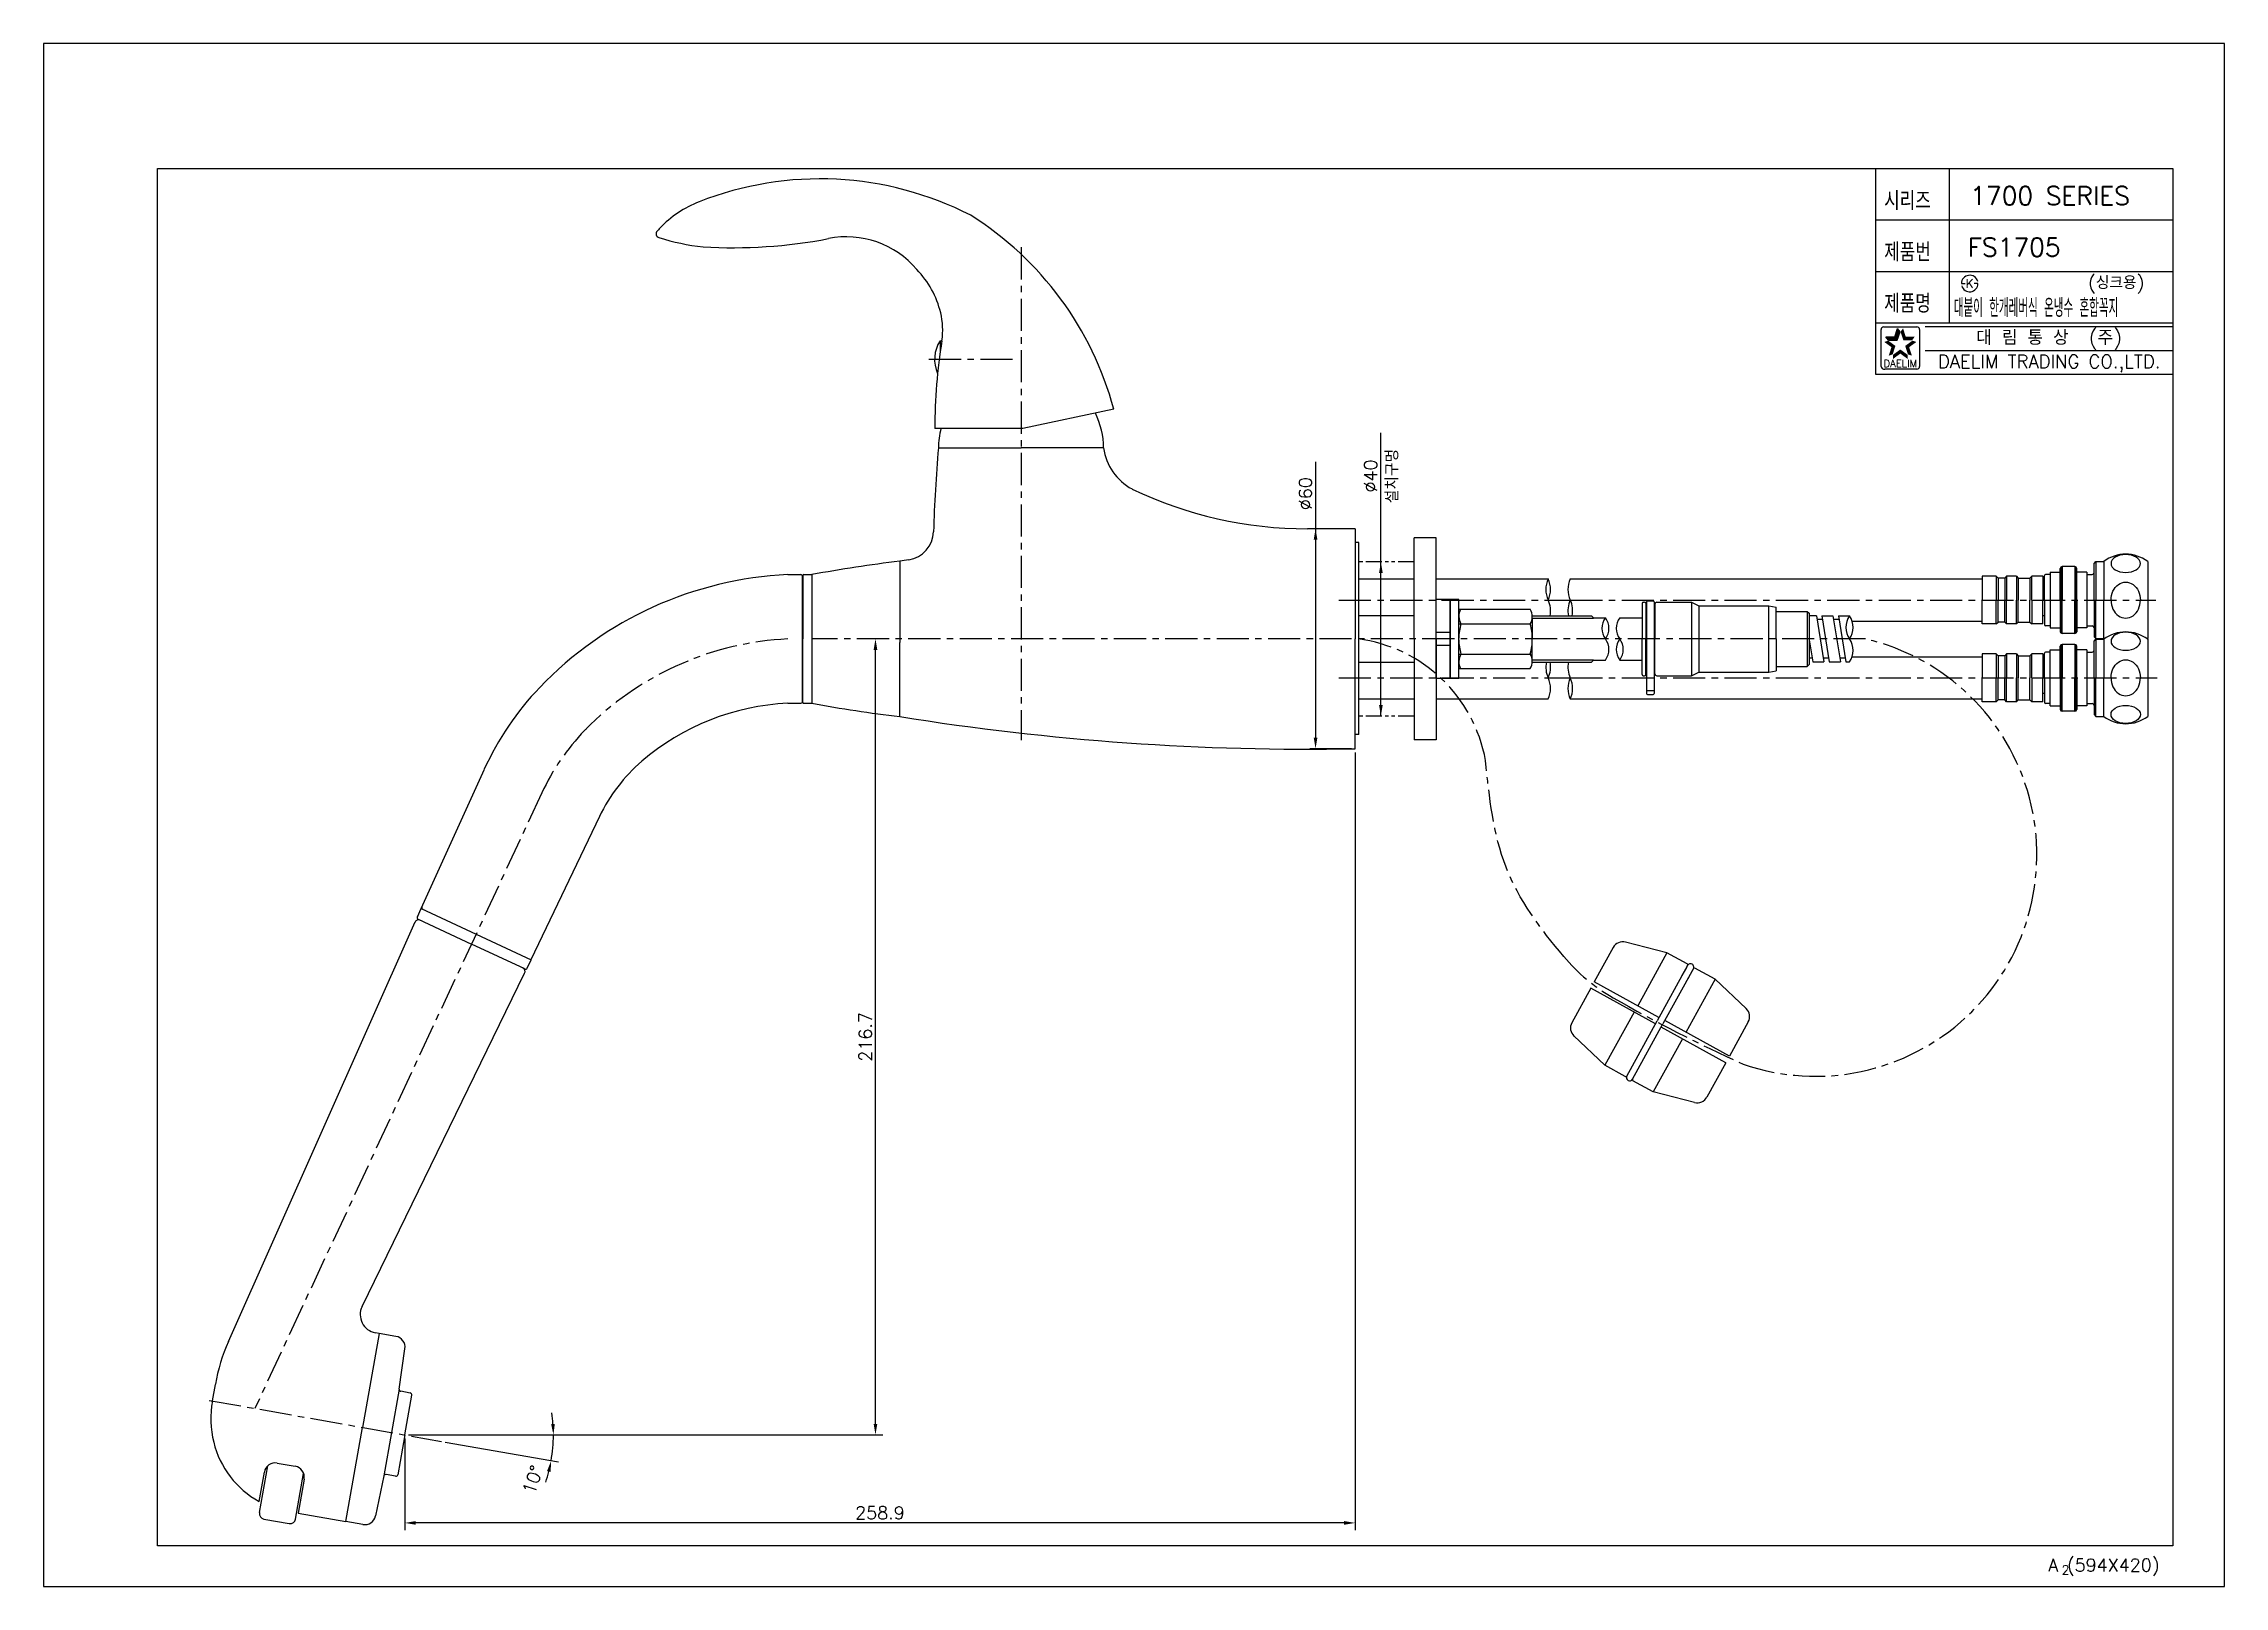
# Model space of a CAD drawing. Extents: x 1188 to 1782, y 0 to 420.
import ezdxf
from ezdxf.enums import TextEntityAlignment as Align

# ---------------------------------------------------------------- set-up
doc = ezdxf.new("R2010")
doc.units = 0
doc.header["$LTSCALE"] = 7
doc.header["$MEASUREMENT"] = 0
doc.linetypes.add('CENTER', pattern=[2, 1.25, -0.25, 0.25, -0.25])
doc.linetypes.add('PHANTOM', pattern=[2.5, 1.25, -0.25, 0.25, -0.25, 0.25, -0.25])
doc.layers.get('0').update_dxf_attribs({"color": 2, "linetype": 'CONTINUOUS'})
for name, color, linetype in [('CL', 1, 'CENTER'), ('DIM', 2, 'CONTINUOUS'), ('DWG', 7, 'CONTINUOUS'), ('PH', 3, 'PHANTOM')]:
    doc.layers.add(name, color=color, linetype=linetype)
doc.styles.add('GHS', font='ROMANS', dxfattribs={"bigfont": 'GHS'})
doc.styles.add('ROMANS', font='romans')

# ---------------------------------------------------------------- blocks, each defined once
blk = doc.blocks.new('기본양식')
for p, q in [((-820.12, 442.54), (-820.12, 22.54)), ((-226.12, 442.54), (-820.12, 442.54)), ((-226.12, 22.54), (-226.12, 442.54)), ((-820.12, 22.54), (-226.12, 22.54))]:
    blk.add_line(p, q)
at = {"color": 4}
for p, q in [((-789.12, 33.54), (-789.12, 408.54)), ((-789.12, 408.54), (-240.12, 408.54)), ((-240.12, 408.54), (-240.12, 33.54)), ((-240.12, 33.54), (-789.12, 33.54))]:
    blk.add_line(p, q, dxfattribs=at)
at = {"color": 7}
for p, q in [((-321.12, 408.54), (-321.12, 352.54)), ((-301.12, 408.54), (-301.12, 366.54)), ((-321.12, 394.54), (-240.12, 394.54)), ((-321.12, 380.54), (-240.12, 380.54)), ((-321.12, 366.54), (-240.12, 366.54)), ((-321.12, 352.54), (-240.12, 352.54))]:
    blk.add_line(p, q, dxfattribs=at)
at = {"color": 2, "linetype": 'Continuous'}
for p, q in [((-319.64, 354.68), (-319.64, 364.68)), ((-318.89, 365.43), (-309.89, 365.43)), ((-309.14, 364.68), (-309.14, 354.68)), ((-307.62, 365.54), (-240.12, 365.54)), ((-307.62, 359.04), (-240.12, 359.04)), ((-309.89, 353.93), (-318.64, 353.93))]:
    blk.add_line(p, q, dxfattribs=at)
at = {"color": 2}
for p, q in [((-317.64, 361.81), (-318.31, 362.73)), ((-318.31, 362.73), (-315.88, 362.73)), ((-315.88, 362.73), (-315.13, 365.03)), ((-315.22, 361.81), (-314.47, 364.12)), ((-314.47, 364.12), (-315.13, 365.03)), ((-317.64, 361.81), (-315.22, 361.81))]:
    blk.add_line(p, q, dxfattribs=at)
at = {"color": 2, "linetype": 'Continuous'}
for centre, radius, start, end in [((-318.89, 364.68), 0.75, 90, 180), ((-309.89, 364.68), 0.75, 0, 90), ((-318.77, 354.8), 0.884, 188.1301, 278.1301), ((-309.89, 354.68), 0.75, 270, 0)]:
    blk.add_arc(centre, radius, start, end, dxfattribs=at)
at = {"color": 2}
for points in [[(-318.31, 362.73), (-317.64, 361.81), (-315.88, 362.73), (-315.22, 361.81)], [(-315.88, 362.73), (-315.22, 361.81), (-315.13, 365.03), (-314.47, 364.12)], [(-313.65, 365.03), (-314.32, 364.12), (-312.9, 362.73), (-313.57, 361.81)], [(-312.9, 362.73), (-313.57, 361.81), (-310.48, 362.73), (-311.14, 361.81)], [(-316.8, 359.9), (-315.72, 360.25), (-318.76, 361.32), (-317.69, 361.67)], [(-317.55, 357.59), (-316.47, 357.94), (-316.8, 359.9), (-315.72, 360.25)], [(-314.39, 358.15), (-314.39, 359.28), (-316.35, 356.72), (-316.35, 357.85)], [(-312.43, 356.72), (-312.43, 357.85), (-314.39, 358.15), (-314.39, 359.28)], [(-310.02, 361.32), (-311.1, 361.67), (-311.98, 359.9), (-313.06, 360.25)], [(-311.98, 359.9), (-313.06, 360.25), (-311.24, 357.59), (-312.31, 357.94)]]:
    blk.add_solid(points, dxfattribs=at)
at = {"layer": 'DIM'}
for p, q in [((-297.74, 377.23), (-297.24, 377.23)), ((-297.24, 377.23), (-296.74, 377.23)), ((-293.74, 377.23), (-294.24, 377.23)), ((-293.24, 377.23), (-293.74, 377.23))]:
    blk.add_line(p, q, dxfattribs=at)
for start, end in [(15, 180), (195, 0)]:
    blk.add_arc((-295.49, 377.23), 2.25, start, end, dxfattribs=at)
at = {"color": 7, "linetype": 'Continuous'}
for s, height, style, p in [('대 림 통 상  (주)', 4, 'GHS', (-273.86, 362.24)), ('DAELIM TRADING CO.,LTD.', 3.6, 'ROMANS', (-273.86, 355.47))]:
    blk.add_text(s, height=height, dxfattribs=dict(at, style=style)).set_placement(p, align=Align.MIDDLE)
at = {"color": 2, "linetype": 'Continuous', "style": 'ROMANS'}
blk.add_text('DAELIM', height=2, dxfattribs=at).set_placement((-314.39, 354.48), align=Align.CENTER)
at = {"color": 7, "style": 'GHS'}
for s, height, p in [('A (594X420)', 3.5, (-274.11, 26.57)), ('2', 2.5, (-270.45, 25.74))]:
    blk.add_text(s, height=height, dxfattribs=at).set_placement(p)
at = {"layer": 'DIM', "style": 'GHS', "width": 0.8}
for s, p in [('시리즈', (-318.78, 397.27)), ('제품번', (-318.78, 383.27)), ('제품명', (-318.78, 369.27))]:
    blk.add_text(s, height=5, dxfattribs=at).set_placement(p)
at = {"layer": 'DIM', "style": 'GHS'}
blk.add_text('K', height=2.39, dxfattribs=at).set_placement((-295.49, 377.23), align=Align.MIDDLE)
blk = doc.blocks.new('wt')
at = {"layer": 'DWG'}
for p, q in [((10.68, 42), (0, 42)), ((10.68, 21.9), (10.68, 42)), ((12.68, 21.9), (12.68, 42)), ((23.34, 42), (12.68, 42)), ((-2.9, 39.75), (-5.82, 28.5)), ((29.18, 28.5), (26.27, 39.75)), ((10.68, 28.5), (-5.82, 28.5)), ((-5.82, 22.2), (-5.82, 28.5)), ((29.18, 28.5), (12.68, 28.5)), ((29.18, 22.2), (29.18, 28.5)), ((-5.82, 13.5), (-5.82, 19.8)), ((-5.52, 21.9), (11.68, 21.9)), ((-5.52, 20.1), (11.68, 20.1)), ((10.68, 0), (10.68, 20.1)), ((28.88, 21.9), (11.68, 21.9)), ((28.88, 20.1), (11.68, 20.1)), ((12.68, 0), (12.68, 20.1)), ((28.18, 21.9), (25.68, 21.9)), ((28.18, 20.1), (25.68, 20.1)), ((29.18, 13.5), (29.18, 19.8)), ((-2.9, 2.25), (-5.82, 13.5)), ((10.68, 13.5), (-5.82, 13.5)), ((29.18, 13.5), (12.68, 13.5)), ((29.18, 13.5), (26.24, 2.24)), ((10.68, 0), (0, 0)), ((23.34, 0), (12.68, 0))]:
    blk.add_line(p, q, dxfattribs=at)
for centre, radius, start, end in [((0, 39), 3, 90, 165.46554), ((23.36, 39), 3, 14.51343, 90), ((-5.49, 21), 0.9, 90, 270), ((-5.52, 22.2), 0.3, 180, 270), ((-5.52, 19.8), 0.3, 90, 180), ((28.85, 21), 0.9, 270, 90), ((28.88, 22.2), 0.3, 270, 0), ((28.88, 19.8), 0.3, 0, 90), ((0, 3), 3, 194.53446, 270), ((23.34, 3), 3, 270, 345.38886)]:
    blk.add_arc(centre, radius, start, end, dxfattribs=at)
blk = doc.blocks.new('FS1705')
at = {"layer": 'CL'}
for p, q in [((1454.23, 364.56), (1454.23, 230.36)), ((1451.91, 334.03), (1429.09, 334.03)), ((1684.27, 257.93), (1397.23, 257.93)), ((1323.71, 216.01), (1245.56, 48.43)), ((1233.1, 50.63), (1296.34, 39.47))]:
    blk.add_line(p, q, dxfattribs=at)
at = {"layer": 'CL', "linetype": 'CENTER'}
for p, q in [((1540.8, 268.51), (1607.17, 268.51)), ((1603.84, 268.51), (1763.36, 268.51)), ((1540.8, 247.35), (1607.17, 247.35)), ((1603.84, 247.35), (1763.73, 247.35))]:
    blk.add_line(p, q, dxfattribs=at)
at = {"layer": 'CL'}
for centre, radius, start, end in [((1394.72, 175.03), 83, 92.76118, 134.10776), ((1540.79, 217.66), 40.6, 10.14434, 82.70461), ((1670.62, 199.18), 60.31, 250.90829, 76.91489), ((1380.8, 189.39), 63, 136.17388, 155), ((1380.8, 189.39), 63, 134.10776, 136.17388), ((1640.33, 203.66), 50, 220.09229, 240.22077), ((1822.8, 522.54), 417.39, 240.22077, 245.67823)]:
    blk.add_arc(centre, radius, start, end, dxfattribs=at)
blk.add_open_spline([(1602.08, 171.46), (1595.66, 179.08), (1583.85, 194.89), (1581.79, 214.79), (1580.75, 224.81)], degree=3, knots=[8.629872, 8.629872, 8.629872, 8.629872, 37.797333, 67.346254, 67.346254, 67.346254, 67.346254], dxfattribs=at)
at = {"layer": 'DIM'}
for p, q in [((1552.25, 236.93), (1552.25, 314.04)), ((1534.45, 306.13), (1534.45, 231.04)), ((1544.23, 287.93), (1532.67, 287.93)), ((1416.7, 257.93), (1412.58, 257.93)), ((1414.58, 44.23), (1414.58, 254.93)), ((1544.23, 228.04), (1532.87, 228.04)), ((1545.23, 227.04), (1545.23, 15.27)), ((1286.37, 40.23), (1286.37, 15.27)), ((1287.37, 41.23), (1416.58, 41.23)), ((1297.33, 39.3), (1328.21, 33.86)), ((1542.23, 17.27), (1289.37, 17.27))]:
    blk.add_line(p, q, dxfattribs=at)
for start, end in [(4.24697, 8.49394), (350, 0), (341.50606, 345.75303)]:
    blk.add_arc((1286.37, 41.23), 40.48, start, end, dxfattribs=at)
for points in [[(1533.95, 284.93), (1534.95, 284.93), (1534.45, 287.93)], [(1551.75, 275.91), (1552.75, 275.91), (1552.25, 278.91)], [(1414.08, 254.93), (1415.08, 254.93), (1414.58, 257.93)], [(1551.75, 239.96), (1552.75, 239.96), (1552.25, 236.96)], [(1533.95, 231.04), (1534.95, 231.04), (1534.45, 228.04)], [(1327.24, 44.25), (1326.24, 44.21), (1326.86, 41.23)], [(1414.08, 44.23), (1415.08, 44.23), (1414.58, 41.23)], [(1325.12, 31.37), (1326.1, 31.16), (1326.24, 34.2)], [(1289.37, 17.77), (1289.37, 16.77), (1286.37, 17.27)], [(1542.23, 17.77), (1542.23, 16.77), (1545.23, 17.27)]]:
    blk.add_solid(points, dxfattribs=at)
at = {"layer": 'DWG'}
for p, q in [((1432.18, 339.13), (1432.18, 335.82)), ((1432.18, 339.13), (1432.68, 339.13)), ((1454.73, 315.23), (1430.73, 315.23)), ((1479.48, 320.49), (1454.73, 315.23)), ((1431.73, 309.93), (1454.23, 309.93)), ((1476.73, 309.93), (1454.23, 309.93)), ((1535.23, 287.93), (1532.24, 287.93)), ((1545.23, 287.93), (1535.23, 287.93)), ((1545.23, 287.93), (1545.23, 257.93)), ((1561.29, 257.93), (1561.29, 285.43)), ((1567.29, 285.43), (1561.29, 285.43)), ((1567.29, 257.93), (1567.29, 285.43)), ((1546.23, 284.18), (1545.23, 284.18)), ((1546.23, 257.93), (1546.23, 284.18)), ((1390.73, 275.43), (1394.23, 275.43)), ((1390.73, 275.43), (1394.23, 275.43)), ((1394.73, 257.93), (1394.73, 274.93)), ((1394.83, 275.23), (1394.83, 257.93)), ((1395.03, 275.43), (1397.23, 275.43)), ((1397.23, 275.43), (1397.23, 240.43)), ((1421.23, 279.07), (1421.23, 256.93)), ((1546.23, 274.26), (1561.29, 274.26)), ((1567.29, 274.26), (1597.82, 274.26)), ((1603.84, 274.26), (1716.02, 274.26)), ((1716.02, 275.01), (1716.02, 268.51)), ((1719.85, 275.01), (1716.02, 275.01)), ((1722.19, 274.51), (1720.35, 274.51)), ((1725.35, 275.01), (1722.69, 275.01)), ((1725.85, 274.51), (1729.02, 274.51)), ((1732.52, 275.01), (1729.52, 275.01)), ((1734.52, 276.11), (1734.52, 260.91)), ((1744.52, 276.11), (1744.52, 260.91)), ((1744.52, 275.51), (1746.02, 275.51)), ((1746.52, 278.51), (1747.02, 279.01)), ((1746.52, 268.51), (1746.52, 278.51)), ((1746.52, 268.51), (1746.52, 273.96)), ((1747.02, 279.01), (1749.12, 279.01)), ((1749.12, 279.01), (1749.12, 268.51)), ((1761.12, 279.01), (1761.12, 268.51)), ((1567.29, 247.18), (1567.29, 268.68)), ((1573.49, 268.68), (1567.29, 268.68)), ((1571.09, 268.68), (1571.09, 247.18)), ((1571.09, 247.18), (1571.09, 268.68)), ((1573.49, 247.18), (1573.49, 268.68)), ((1623.39, 267.63), (1623.39, 257.93)), ((1623.69, 267.93), (1624.09, 267.93)), ((1624.39, 267.63), (1624.39, 257.93)), ((1624.64, 268.03), (1624.64, 257.93)), ((1624.89, 268.28), (1626.39, 268.28)), ((1626.64, 268.03), (1626.64, 257.93)), ((1626.89, 267.43), (1626.89, 257.93)), ((1627.39, 267.93), (1636.89, 267.93)), ((1636.89, 267.93), (1636.89, 247.93)), ((1636.89, 267.93), (1638.89, 266.93)), ((1716.02, 262.01), (1716.02, 268.51)), ((1746.52, 268.51), (1746.52, 258.51)), ((1746.52, 268.51), (1746.52, 263.06)), ((1749.12, 258.01), (1749.12, 268.51)), ((1761.12, 268.51), (1761.12, 258.01)), ((1546.23, 264.28), (1561.29, 264.28)), ((1573.49, 266.01), (1592.92, 266.01)), ((1573.49, 262.03), (1592.95, 262.03)), ((1593.49, 264.26), (1609.6, 264.26)), ((1593.49, 263.68), (1593.49, 257.93)), ((1609.6, 264.26), (1610.18, 263.68)), ((1610.18, 263.68), (1613.4, 263.68)), ((1610.18, 263.68), (1610.18, 263.58)), ((1617.3, 263.68), (1623.39, 263.68)), ((1624.39, 265.88), (1624.64, 265.88)), ((1626.64, 265.88), (1626.89, 265.88)), ((1638.89, 266.93), (1657.89, 266.93)), ((1638.89, 266.93), (1638.89, 248.93)), ((1657.89, 248.93), (1657.89, 266.93)), ((1657.89, 266.93), (1659.89, 266.58)), ((1659.89, 257.93), (1659.89, 266.58)), ((1659.89, 265.43), (1668.39, 265.43)), ((1668.39, 265.43), (1668.39, 250.43)), ((1668.39, 265.43), (1668.89, 264.93)), ((1668.89, 264.93), (1668.89, 250.93)), ((1670.87, 264.18), (1668.89, 264.18)), ((1668.89, 262.93), (1668.89, 257.93)), ((1668.89, 262.93), (1668.89, 257.93)), ((1670.87, 264.18), (1672.91, 251.68)), ((1672.52, 263.18), (1671.01, 263.18)), ((1672.35, 264.18), (1674.39, 251.68)), ((1672.35, 264.18), (1675.38, 264.18)), ((1675.38, 264.18), (1677.42, 251.68)), ((1677.03, 263.18), (1675.52, 263.18)), ((1676.86, 264.18), (1678.9, 251.68)), ((1676.86, 264.18), (1679.89, 264.18)), ((1680.57, 262.76), (1716.02, 262.76)), ((1719.85, 262.01), (1716.02, 262.01)), ((1722.19, 262.51), (1720.35, 262.51)), ((1725.35, 262.01), (1722.69, 262.01)), ((1725.85, 262.51), (1729.02, 262.51)), ((1732.52, 262.01), (1729.52, 262.01)), ((1744.52, 261.51), (1746.02, 261.51)), ((1394.73, 240.93), (1394.73, 257.93)), ((1394.83, 240.63), (1394.83, 257.93)), ((1421.23, 236.79), (1421.23, 256.93)), ((1545.23, 228.04), (1545.23, 257.93)), ((1546.23, 231.93), (1546.23, 257.93)), ((1561.29, 257.93), (1561.29, 230.43)), ((1571.09, 259.68), (1567.29, 259.68)), ((1567.29, 257.93), (1567.29, 230.43)), ((1571.09, 256.18), (1567.29, 256.18)), ((1593.49, 252.18), (1593.49, 257.93)), ((1623.39, 248.23), (1623.39, 257.93)), ((1624.39, 248.23), (1624.39, 257.93)), ((1624.64, 257.93), (1624.64, 243.04)), ((1626.64, 257.93), (1626.64, 243.04)), ((1626.89, 248.43), (1626.89, 257.93)), ((1659.89, 257.93), (1659.89, 249.28)), ((1668.89, 257.73), (1669.88, 251.68)), ((1746.52, 258.51), (1747.02, 258.01)), ((1746.52, 257.35), (1747.02, 257.85)), ((1746.52, 247.35), (1746.52, 257.35)), ((1747.02, 258.01), (1749.12, 258.01)), ((1747.02, 257.85), (1749.12, 257.85)), ((1749.12, 257.85), (1749.12, 247.35)), ((1761.12, 257.85), (1761.12, 247.35)), ((1546.23, 251.58), (1561.29, 251.58)), ((1573.49, 253.83), (1592.95, 253.83)), ((1573.49, 249.85), (1592.92, 249.85)), ((1593.49, 251.6), (1609.6, 251.6)), ((1609.6, 251.6), (1610.18, 252.18)), ((1610.18, 252.18), (1610.18, 252.28)), ((1610.18, 252.18), (1613.4, 252.18)), ((1617.3, 252.18), (1623.39, 252.18)), ((1624.39, 249.98), (1624.64, 249.98)), ((1626.64, 249.98), (1626.89, 249.98)), ((1659.89, 250.43), (1668.39, 250.43)), ((1668.89, 250.93), (1668.39, 250.43)), ((1669.71, 252.68), (1668.89, 252.68)), ((1669.88, 251.68), (1672.91, 251.68)), ((1674.23, 252.68), (1672.71, 252.68)), ((1674.22, 252.68), (1672.74, 252.68)), ((1674.39, 251.68), (1677.42, 251.68)), ((1678.73, 252.68), (1677.27, 252.68)), ((1678.9, 251.68), (1679.89, 251.68)), ((1680.57, 253.1), (1716.02, 253.1)), ((1716.02, 253.85), (1716.02, 247.35)), ((1719.85, 253.85), (1716.02, 253.85)), ((1722.19, 253.35), (1720.35, 253.35)), ((1725.35, 253.85), (1722.69, 253.85)), ((1725.85, 253.35), (1729.02, 253.35)), ((1732.52, 253.85), (1729.52, 253.85)), ((1734.52, 239.75), (1734.52, 254.95)), ((1744.52, 254.95), (1744.52, 239.75)), ((1744.52, 254.35), (1746.02, 254.35)), ((1746.52, 247.35), (1746.52, 252.8)), ((1573.49, 247.18), (1567.29, 247.18)), ((1623.69, 247.93), (1624.09, 247.93)), ((1624.64, 243.93), (1626.64, 243.93)), ((1627.39, 247.93), (1636.89, 247.93)), ((1636.89, 247.93), (1638.89, 248.93)), ((1638.89, 248.93), (1657.89, 248.93)), ((1657.89, 248.93), (1659.89, 249.28)), ((1716.02, 240.85), (1716.02, 247.35)), ((1746.52, 247.35), (1746.52, 237.35)), ((1746.52, 247.35), (1746.52, 241.9)), ((1749.12, 236.85), (1749.12, 247.35)), ((1761.12, 247.35), (1761.12, 236.85)), ((1390.73, 240.43), (1394.23, 240.43)), ((1390.73, 240.43), (1394.23, 240.43)), ((1395.03, 240.43), (1397.23, 240.43)), ((1546.23, 241.6), (1561.29, 241.6)), ((1567.29, 241.6), (1597.82, 241.6)), ((1603.84, 241.6), (1716.02, 241.6)), ((1624.89, 242.79), (1626.39, 242.79)), ((1719.85, 240.85), (1716.02, 240.85)), ((1722.19, 241.35), (1720.35, 241.35)), ((1725.35, 240.85), (1722.69, 240.85)), ((1725.85, 241.35), (1729.02, 241.35)), ((1732.52, 240.85), (1729.52, 240.85)), ((1744.52, 240.35), (1746.02, 240.35)), ((1546.23, 231.93), (1545.23, 231.93)), ((1746.52, 237.35), (1747.02, 236.85)), ((1747.02, 236.85), (1749.12, 236.85)), ((1567.29, 230.43), (1561.29, 230.43)), ((1290.83, 184.54), (1308.05, 222.46)), ((1339.37, 209.55), (1320.73, 170.6)), ((1289.8, 182.27), (1290.85, 184.53)), ((1290.85, 184.53), (1320.76, 170.59)), ((1238.34, 66.65), (1289.2, 180.87)), ((1290.04, 181.6), (1304.54, 174.84)), ((1319.04, 168.08), (1304.54, 174.84)), ((1274.74, 76.16), (1319.02, 166.96)), ((1319.71, 168.32), (1320.76, 170.59)), ((1279.37, 68.87), (1274.85, 43.26)), ((1233.98, 50.47), (1234.78, 55)), ((1284.88, 53.66), (1280.71, 30.06)), ((1270.34, 17.66), (1274.85, 43.26)), ((1246.73, 23.13), (1248.14, 31.12)), ((1251.61, 33.55), (1256.54, 32.68)), ((1257.34, 19.95), (1270.34, 17.66))]:
    blk.add_line(p, q, dxfattribs=at)
at = {"layer": 'DWG', "color": 2}
for p, q in [((1719.85, 275.01), (1719.85, 268.51)), ((1719.85, 275.01), (1720.35, 274.51)), ((1720.35, 274.51), (1720.35, 268.51)), ((1722.69, 275.01), (1722.19, 274.51)), ((1722.19, 274.51), (1722.19, 268.51)), ((1722.69, 275.01), (1722.69, 268.51)), ((1725.35, 275.01), (1725.35, 268.51)), ((1725.35, 275.01), (1725.85, 274.51)), ((1725.85, 274.51), (1725.85, 268.51)), ((1729.02, 274.51), (1729.52, 275.01)), ((1729.02, 274.51), (1729.02, 268.51)), ((1729.52, 268.51), (1729.52, 275.01)), ((1732.52, 275.01), (1732.52, 268.51)), ((1733.02, 272.76), (1733.02, 275.21)), ((1733.02, 268.51), (1733.02, 274.51)), ((1734.52, 275.51), (1733.32, 275.51)), ((1734.52, 276.11), (1737.27, 276.11)), ((1737.27, 268.51), (1737.27, 277.11)), ((1737.52, 275.51), (1737.27, 275.51)), ((1737.52, 268.51), (1737.52, 277.55)), ((1741.27, 277.61), (1737.77, 277.61)), ((1737.82, 277.61), (1737.82, 268.51)), ((1741.22, 277.61), (1741.22, 268.51)), ((1741.52, 268.51), (1741.52, 277.55)), ((1741.52, 268.51), (1741.52, 273.96)), ((1741.77, 268.51), (1741.77, 277.11)), ((1744.52, 276.11), (1741.77, 276.11)), ((1747.02, 279.01), (1747.02, 268.51)), ((1719.85, 262.01), (1719.85, 268.51)), ((1720.35, 262.51), (1720.35, 268.51)), ((1722.19, 262.51), (1722.19, 268.51)), ((1722.69, 262.01), (1722.69, 268.51)), ((1725.35, 262.01), (1725.35, 268.51)), ((1725.85, 262.51), (1725.85, 268.51)), ((1729.02, 262.51), (1729.02, 268.51)), ((1729.52, 268.51), (1729.52, 262.01)), ((1733.02, 272.76), (1732.52, 272.76)), ((1732.52, 262.01), (1732.52, 268.51)), ((1733.02, 268.51), (1733.02, 262.51)), ((1737.27, 268.51), (1737.27, 259.91)), ((1737.52, 268.51), (1737.52, 259.48)), ((1737.82, 259.41), (1737.82, 268.51)), ((1741.22, 259.41), (1741.22, 268.51)), ((1741.52, 268.51), (1741.52, 263.06)), ((1741.52, 268.51), (1741.52, 259.48)), ((1741.77, 268.51), (1741.77, 259.91)), ((1747.02, 258.01), (1747.02, 268.51)), ((1593.49, 263.58), (1610.18, 263.58)), ((1719.85, 262.01), (1720.35, 262.51)), ((1722.69, 262.01), (1722.19, 262.51)), ((1725.35, 262.01), (1725.85, 262.51)), ((1729.02, 262.51), (1729.52, 262.01)), ((1733.02, 264.26), (1732.52, 264.26)), ((1733.02, 264.26), (1733.02, 261.81)), ((1734.52, 261.51), (1733.32, 261.51)), ((1737.52, 261.51), (1737.27, 261.51)), ((1734.52, 260.91), (1737.27, 260.91)), ((1737.27, 247.35), (1737.27, 255.95)), ((1737.52, 247.35), (1737.52, 256.38)), ((1741.27, 259.41), (1737.77, 259.41)), ((1741.27, 256.45), (1737.77, 256.45)), ((1737.82, 256.45), (1737.82, 247.35)), ((1741.22, 256.45), (1741.22, 247.35)), ((1741.52, 247.35), (1741.52, 256.38)), ((1744.52, 260.91), (1741.77, 260.91)), ((1741.77, 247.35), (1741.77, 255.95)), ((1747.02, 257.85), (1747.02, 247.35)), ((1593.49, 252.28), (1610.18, 252.28)), ((1719.85, 253.85), (1719.85, 247.35)), ((1719.85, 253.85), (1720.35, 253.35)), ((1720.35, 253.35), (1720.35, 247.35)), ((1722.69, 253.85), (1722.19, 253.35)), ((1722.19, 253.35), (1722.19, 247.35)), ((1722.69, 253.85), (1722.69, 247.35)), ((1725.35, 253.85), (1725.35, 247.35)), ((1725.35, 253.85), (1725.85, 253.35)), ((1725.85, 253.35), (1725.85, 247.35)), ((1729.02, 253.35), (1729.52, 253.85)), ((1729.02, 253.35), (1729.02, 247.35)), ((1729.52, 247.35), (1729.52, 253.85)), ((1732.52, 253.85), (1732.52, 247.35)), ((1733.02, 251.6), (1732.52, 251.6)), ((1733.02, 251.6), (1733.02, 254.05)), ((1733.02, 247.35), (1733.02, 253.35)), ((1734.52, 254.35), (1733.32, 254.35)), ((1734.52, 254.95), (1737.27, 254.95)), ((1737.52, 254.35), (1737.27, 254.35)), ((1741.52, 247.35), (1741.52, 252.8)), ((1744.52, 254.95), (1741.77, 254.95)), ((1719.85, 240.85), (1719.85, 247.35)), ((1720.35, 241.35), (1720.35, 247.35)), ((1722.19, 241.35), (1722.19, 247.35)), ((1722.69, 240.85), (1722.69, 247.35)), ((1725.35, 240.85), (1725.35, 247.35)), ((1725.85, 241.35), (1725.85, 247.35)), ((1729.02, 241.35), (1729.02, 247.35)), ((1729.52, 247.35), (1729.52, 240.85)), ((1732.52, 240.85), (1732.52, 247.35)), ((1733.02, 247.35), (1733.02, 241.35)), ((1737.27, 247.35), (1737.27, 238.75)), ((1737.52, 247.35), (1737.52, 238.32)), ((1737.82, 238.25), (1737.82, 247.35)), ((1741.22, 238.25), (1741.22, 247.35)), ((1741.52, 247.35), (1741.52, 238.32)), ((1741.52, 247.35), (1741.52, 241.9)), ((1741.77, 247.35), (1741.77, 238.75)), ((1747.02, 236.85), (1747.02, 247.35)), ((1719.85, 240.85), (1720.35, 241.35)), ((1722.69, 240.85), (1722.19, 241.35)), ((1725.35, 240.85), (1725.85, 241.35)), ((1729.02, 241.35), (1729.52, 240.85)), ((1733.02, 243.1), (1732.52, 243.1)), ((1733.02, 243.1), (1733.02, 240.65)), ((1734.52, 240.35), (1733.32, 240.35)), ((1734.52, 239.75), (1737.27, 239.75)), ((1737.52, 240.35), (1737.27, 240.35)), ((1741.27, 238.25), (1737.77, 238.25)), ((1744.52, 239.75), (1741.77, 239.75))]:
    blk.add_line(p, q, dxfattribs=at)
at = {"layer": 'DWG', "linetype": 'Continuous'}
for p, q in [((1279.37, 68.87), (1278.36, 69.05)), ((1283.98, 68.06), (1279.37, 68.87)), ((1246.8, 20.07), (1249.04, 32.79)), ((1256.65, 18.33), (1258.83, 30.75)), ((1280.71, 30.06), (1278.4, 19.18)), ((1258.97, 29.21), (1257.34, 19.95)), ((1248.01, 18.33), (1254.91, 17.12)), ((1274.95, 16.85), (1270.34, 17.66))]:
    blk.add_line(p, q, dxfattribs=at)
at = {"layer": 'DWG', "color": 7, "linetype": 'Continuous'}
for p, q in [((1284.88, 53.66), (1286.43, 64.68)), ((1286.37, 41.23), (1288.28, 52.07)), ((1286.37, 41.23), (1284.46, 30.4))]:
    blk.add_line(p, q, dxfattribs=at)
at = {"layer": 'DWG', "color": 7, "linetype": 'CENTER'}
for p, q in [((1287.88, 52.64), (1285.28, 53.1)), ((1283.88, 29.99), (1281.29, 30.45))]:
    blk.add_line(p, q, dxfattribs=at)
at = {"layer": 'DWG'}
for centre, radius, start, end in [((1399.46, 293.18), 90, 62.85574, 111.43643), ((1377.57, 349.05), 30, 111.514, 136.36354), ((1355.81, 368.23), 1, 134.41572, 258.92185), ((1384.81, 342.15), 40, 136.36354, 137.9444), ((1392.8, 297.27), 89.74, 14.99557, 57.87143), ((1372.96, 419.44), 55, 251.61747, 264.43254), ((1375.97, 499.44), 135, 266.45669, 281.02219), ((1406.68, 342.41), 25, 40.00083, 101.30312), ((1407.7, 340.76), 25.36, 13.66221, 44.34721), ((1412.9, 342.06), 20, 351.58156, 13.55351), ((1440.1, 334.03), 9.42, 147.22092, 204.05774), ((1580.73, 314.98), 150, 170.73525, 179.90469), ((1453.72, 309.72), 22, 165.48854, 179.44631), ((1454.73, 309.72), 22, 0.55369, 26.1882), ((1830.22, 275.23), 400, 175.02295, 178.29684), ((1491.59, 311.95), 15, 187.72041, 241.61811), ((1532.17, 398.54), 110.61, 244.4481, 270.03745), ((1422.4, 287.36), 8, 278.93706, 358.29684), ((1532.38, -412.05), 700, 98.93706, 99.13721), ((1755.12, 271.01), 10, 53.1301, 126.8699), ((1395.33, 175.54), 100, 92.63667, 136.22319), ((1394.23, 274.93), 0.5, 0, 90), ((1395.03, 275.23), 0.2, 90, 180), ((1461.67, -68.58), 350, 96.63623, 100.6108), ((1746.02, 276.01), 0.5, 270, 0), ((1623.69, 267.63), 0.3, 90, 180), ((1624.09, 267.63), 0.3, 0, 90), ((1624.89, 268.03), 0.25, 90, 180), ((1626.39, 268.03), 0.25, 0, 90), ((1627.39, 267.43), 0.5, 90, 180), ((1586.09, 258.26), 12.6, 162.57826, 180.59266), ((1577.59, 264.13), 4.1, 152.59547, 210.74943), ((1589.67, 263.99), 3.82, 328.10921, 31.89079), ((1579.06, 257.93), 14.43, 0, 16.2602), ((1746.02, 261.01), 0.5, 360, 90), ((1586.09, 257.6), 12.6, 179.40734, 197.42174), ((1579.06, 257.93), 14.43, 343.7398, 0), ((1755.12, 249.85), 10, 53.1301, 126.8699), ((1755.12, 266.01), 10, 233.1301, 233.92558), ((1755.12, 266.01), 10, 306.07442, 306.8699), ((1577.59, 251.73), 4.1, 149.25057, 207.40453), ((1589.67, 251.87), 3.82, 328.10921, 31.89079), ((1746.02, 254.85), 0.5, 270, 0), ((1380.88, 189.37), 80, 136.22319, 155.57294), ((1623.69, 248.23), 0.3, 180, 270), ((1624.09, 248.23), 0.3, 270, 0), ((1627.39, 248.43), 0.5, 180, 270), ((1393.88, 174.51), 66, 92.74282, 130.60438), ((1394.23, 240.93), 0.5, 270, 0), ((1395.03, 240.63), 0.2, 180, 270), ((1461.67, 584.45), 350, 259.3892, 263.36377), ((1624.89, 243.04), 0.25, 180, 270), ((1626.39, 243.04), 0.25, 270, 0), ((1746.02, 239.85), 0.5, 360, 90), ((1532.29, 927.93), 700, 260.87101, 271.05919), ((1755.12, 244.85), 10, 233.1301, 306.8699), ((1380.87, 189.69), 46, 130.60438, 154.42706), ((1291.49, 184.79), 0.5, 155.57294, 245), ((1290.11, 180.46), 1, 65.0003, 156.0003), ((1290.25, 182.05), 0.5, 155, 245), ((1318.13, 167.4), 1, 334.0003, 65.0003), ((1319.25, 168.53), 0.5, 245, 335), ((1279.23, 73.97), 5, 154.0003, 260), ((1261.06, 45.69), 27.5, 170, 193.57818), ((1258.63, 45.11), 25, 193.57818, 241.55776), ((1251.09, 30.6), 3, 80, 170)]:
    blk.add_arc(centre, radius, start, end, dxfattribs=at)
at = {"layer": 'DWG', "color": 2, "linetype": 'Continuous'}
for centre, start, end in [((1603.97, 271.39), 154.95062, 205.04938), ((1591.67, 271.39), 334.95062, 25.04938), ((1609.99, 271.39), 154.95062, 205.04938), ((1591.67, 265.64), 348.29608, 25.04938), ((1609.99, 265.64), 154.95062, 191.70392), ((1597.69, 265.64), 348.29608, 25.04938), ((1603.97, 250.22), 168.29453, 205.04938), ((1591.67, 250.22), 334.95062, 11.70547), ((1609.99, 250.22), 168.29453, 205.04938), ((1591.67, 244.47), 334.95062, 25.04938), ((1609.99, 244.47), 154.95062, 205.04938), ((1597.69, 244.47), 334.95062, 25.04938)]:
    blk.add_arc(centre, 6.79, start, end, dxfattribs=at)
at = {"layer": 'DWG', "color": 2}
for centre, radius, start, end in [((1733.32, 275.21), 0.3, 90, 180), ((1737.77, 277.11), 0.5, 90, 180), ((1741.27, 277.11), 0.5, 0, 90), ((1742.02, 276.01), 0.5, 180, 240), ((1617.26, 260.81), 4.81, 143.289, 216.711), ((1609.55, 260.81), 4.81, 323.289, 36.711), ((1621.16, 260.81), 4.81, 143.289, 216.711), ((1684.53, 261.06), 5.6, 146.04987, 213.95013), ((1675.25, 261.06), 5.6, 326.04987, 33.95013), ((1733.32, 261.81), 0.3, 180, 270), ((1742.02, 261.01), 0.5, 120, 180), ((1609.55, 255.06), 4.81, 323.28788, 36.71212), ((1621.16, 255.06), 4.81, 143.289, 216.711), ((1613.45, 255.06), 4.81, 323.28788, 36.71212), ((1675.25, 254.81), 5.6, 326.04987, 33.95013), ((1737.77, 259.91), 0.5, 180, 270), ((1737.77, 255.95), 0.5, 90, 180), ((1741.27, 259.91), 0.5, 270, 0), ((1741.27, 255.95), 0.5, 0, 90), ((1733.32, 254.05), 0.3, 90, 180), ((1742.02, 254.85), 0.5, 180, 240), ((1733.32, 240.65), 0.3, 180, 270), ((1737.77, 238.75), 0.5, 180, 270), ((1741.27, 238.75), 0.5, 270, 0), ((1742.02, 239.85), 0.5, 120, 180)]:
    blk.add_arc(centre, radius, start, end, dxfattribs=at)
at = {"layer": 'DWG', "linetype": 'Continuous'}
for centre, radius, start, end in [((1284.02, 46.32), 50, 156.0003, 170), ((1283.45, 65.1), 3, 352, 80), ((1256.01, 29.73), 3, 350, 80), ((1248.27, 19.81), 1.5, 170, 260), ((1255.17, 18.59), 1.5, 260, 350), ((1275.47, 19.8), 3, 260, 348)]:
    blk.add_arc(centre, radius, start, end, dxfattribs=at)
at = {"layer": 'DWG', "color": 7, "linetype": 'Continuous'}
for centre, start, end in [((1285.37, 53.59), 172, 260), ((1287.79, 52.15), 350, 80), ((1281.2, 29.96), 80, 168), ((1283.97, 30.49), 260, 350)]:
    blk.add_arc(centre, 0.5, start, end, dxfattribs=at)
at = {"layer": 'DWG', "extrusion": (0, 0, -1)}
for centre in [(1755.12, 278.47), (1755.12, 257.31)]:
    blk.add_ellipse(centre, major_axis=(-4, 0), ratio=0.612372, dxfattribs=at)
for centre in [(1755.12, 268.51), (1755.12, 247.35)]:
    blk.add_ellipse(centre, major_axis=(0, -4.9), ratio=0.816497, start_param=1.570796, end_param=4.712389, dxfattribs=at)
at = {"layer": 'DWG'}
for centre in [(1755.12, 268.51), (1755.12, 247.35)]:
    blk.add_ellipse(centre, major_axis=(0, 4.9), ratio=0.816497, start_param=1.570796, end_param=4.712389, dxfattribs=at)
blk.add_ellipse((1755.12, 237.39), major_axis=(-4, 0), ratio=0.612372, dxfattribs=at)
at = {"layer": 'PH', "ltscale": 0.5}
for p, q in [((1561.29, 278.93), (1546.23, 278.93)), ((1561.29, 236.93), (1546.23, 236.93))]:
    blk.add_line(p, q, dxfattribs=at)
at = {"layer": 'DIM'}
blk.add_blockref('기본양식', (2008.12, -22.54), dxfattribs=at)
at = {"layer": 'DIM', "rotation": 61.1735468669747}
blk.add_blockref('wt', (1641.06, 133.21), dxfattribs=at)
at = {"color": 7, "style": 'GHS'}
for s, p in [('1700 SERIES', (1734.51, 378.58)), ('FS1705', (1724.74, 364.58))]:
    blk.add_text(s, height=5, dxfattribs=at).set_placement(p, align=Align.MIDDLE)
at = {"style": 'GHS'}
blk.add_text('(싱크용)', height=3.5, dxfattribs=at).set_placement((1744.88, 353.18))
at = {"style": 'GHS', "width": 0.5}
blk.add_text('대붙이 한개레버식 온냉수 혼합꼭지', height=5, dxfattribs=at).set_placement((1708.29, 345.56))
at = {"layer": 'DIM', "char_height": 3.5, "attachment_point": 5, "style": 'GHS'}
for s, insert, rotation in [('%%c40\\P설치구멍', (1552.36, 302.28), 90), ('\\A1;%%c60', (1531.7, 297.48), 90), ('\\A1;216.7', (1411.83, 149.58), 90), ('\\A1;10%%d', (1321.23, 29.03), 70.69932)]:
    blk.add_mtext(s, dxfattribs=dict(at, insert=insert, rotation=rotation))
at = {"layer": 'DIM', "insert": (1415.8, 20.02), "char_height": 3.5, "attachment_point": 5, "style": 'GHS'}
blk.add_mtext('\\A1;258.9', dxfattribs=at)

msp = doc.modelspace()

# ---------------------------------------------------------------- block references
at = {"layer": 'DIM'}
msp.add_blockref('FS1705', (0, 0), dxfattribs=at)

doc.saveas('drawing.dxf')
